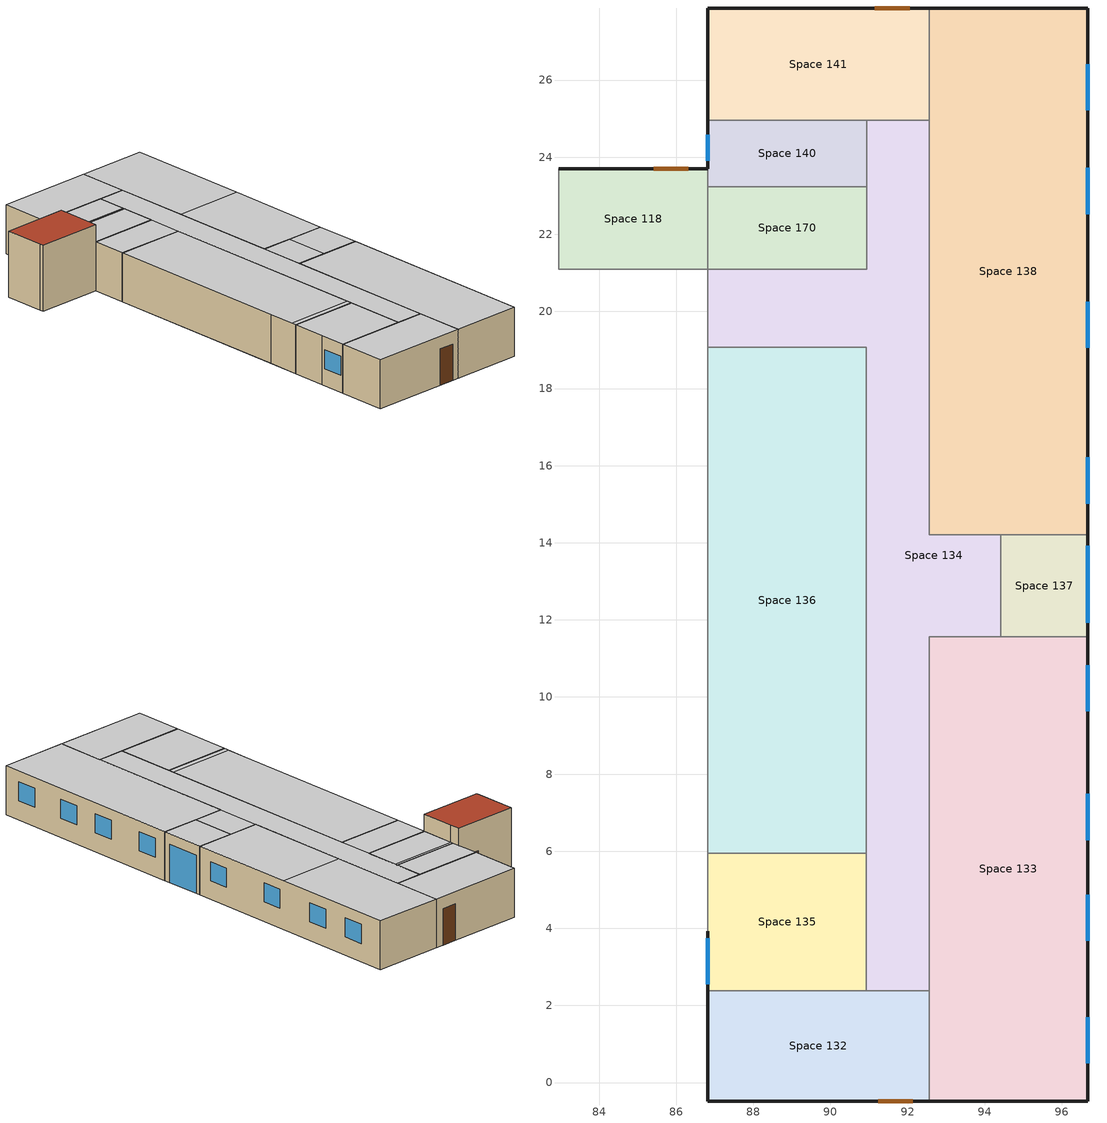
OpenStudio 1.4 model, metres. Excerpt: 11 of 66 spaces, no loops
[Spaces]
Space 118
 floor ground: 86.82,23.7 86.82,21.09 82.95,21.09 82.95,23.7 z0
 wall outside: 86.82,23.7 82.95,23.7 z0:3.81
 wall to Space 173: 86.82,23.08 86.82,23.7 z2.82:3.81
 wall to Space 123: 82.95,21.33 82.95,21.09 86.82,21.09 z0:3.81
 wall to Space 119: 82.95,23.7 82.95,21.33 z0:3.81
 wall to Space 140: 86.82,23.24 86.82,23.7 z0:2.82
 wall to Space 170: 86.82,21.09 86.82,23.24 z0:2.82
 wall to Space 172: 86.82,21.09 86.82,23.08 z2.82:3.81
 door: 86.31,23.7 85.41,23.7 z0:2.1
 roof outside: 86.82,21.09 86.82,23.7 82.95,23.7 82.95,21.09 z3.81
Space 132
 floor ground: 92.56,2.39 92.56,-0.48 86.82,-0.48 86.82,2.39 z0
 wall outside: 86.82,2.39 86.82,-0.48 92.56,-0.48 z0:2.82
 wall to Space 135: 90.93,2.39 86.82,2.39 z0:2.82
 wall to Space 134: 92.56,2.39 90.93,2.39 z0:2.82
 wall to Space 133: 92.56,-0.48 92.56,2.39 z0:2.82
 door: 91.24,-0.48 92.14,-0.48 z0:2.1
 ceiling to Space 151: 92.56,-0.48 92.56,2.39 86.82,2.39 86.82,-0.48 z2.82
Space 133
 floor ground: 96.67,11.56 96.67,-0.48 92.56,-0.48 92.56,11.56 z0
 wall outside: 92.56,-0.48 96.67,-0.48 96.67,11.56 z0:2.82
 wall to Space 134: 94.42,11.56 92.56,11.56 92.56,2.39 z0:2.82
 wall to Space 137: 96.67,11.56 94.42,11.56 z0:2.82
 window: 96.67,9.63 96.67,10.83 / 96.67,6.29 96.67,7.49 / 96.67,3.67 96.67,4.87 / 96.67,0.5 96.67,1.7 z1.1:2.2
 ceiling to Space 153: 96.67,-0.48 96.67,11.56 92.56,11.56 92.56,-0.48 z2.82
Space 134
 floor ground: 92.56,24.96 92.56,14.2 94.42,14.2 94.42,11.56 92.56,11.56 92.56,2.39 90.93,2.39 90.93,19.07 86.82,19.07 86.82,21.09 90.94,21.09 90.94,24.96 z0
 wall to Space 136: 86.82,19.07 90.93,19.07 90.93,5.95 z0:2.82
 wall to Space 123: 86.82,21.09 86.82,19.07 z0:2.82
 wall to Space 170: 90.94,23.24 90.94,21.09 86.82,21.09 z0:2.82
 wall to Space 140: 90.94,24.96 90.94,23.24 z0:2.82
 wall to Space 141: 92.56,24.96 90.94,24.96 z0:2.82
 wall to Space 138: 94.42,14.2 92.56,14.2 92.56,24.96 z0:2.82
 wall to Space 137: 94.42,11.56 94.42,14.2 z0:2.82
 wall to Space 135: 90.93,5.95 90.93,2.39 z0:2.82
 ceiling to Space 175: 92.56,2.39 92.56,24.96 90.94,24.96 90.94,21.09 90.93,19.07 90.93,2.39 z2.82
 ceiling to Space 153: 94.42,11.56 94.42,14.2 92.56,14.2 92.56,11.56 z2.82
 ceiling to Space 172: 90.93,19.07 90.94,21.09 86.82,21.09 86.82,19.07 z2.82
Space 135
 floor ground: 90.93,5.95 90.93,2.39 86.82,2.39 86.82,5.95 z0
 wall outside: 86.82,3.93 86.82,2.39 z0:2.82
 wall to Space 142: 86.82,5.95 86.82,3.93 z0:2.82
 wall to Space 136: 90.93,5.95 86.82,5.95 z0:2.82
 window: 86.82,3.75 86.82,2.55 z0.98:2.08
 ceiling to Space 171: 90.93,2.39 90.93,5.95 86.82,5.95 86.82,2.39 z2.82
Space 136
 floor ground: 90.93,19.07 90.93,5.95 86.82,5.95 86.82,19.07 z0
 wall to Space 142: 86.82,7.8 86.82,5.95 z0:2.82
 wall to Space 143: 86.82,19.07 86.82,7.8 z0:2.82
 ceiling to Space 171: 90.93,5.95 90.93,6.26 86.82,6.26 86.82,5.95 z2.82
 ceiling to Space 174: 90.93,6.26 90.93,19.07 86.82,19.07 86.82,6.26 z2.82
Space 137
 floor ground: 96.67,14.2 96.67,11.56 94.42,11.56 94.42,14.2 z0
 wall outside: 96.67,11.56 96.67,14.2 z0:2.82
 wall to Space 138: 96.67,14.2 94.42,14.2 z0:2.82
 window: 96.67,11.92 96.67,13.92 z0:2.2
 ceiling to Space 153: 96.67,11.56 96.67,14.2 94.42,14.2 94.42,11.56 z2.82
Space 138
 floor ground: 96.67,27.87 96.67,14.2 92.56,14.2 92.56,27.87 z0
 wall outside: 96.67,14.2 96.67,27.87 92.56,27.87 z0:2.82
 wall to Space 141: 92.56,27.87 92.56,24.96 z0:2.82
 window: 96.67,15.01 96.67,16.21 / 96.67,22.52 96.67,23.72 z1.09:2.19; 96.67,19.06 96.67,20.26 z1.14:2.24; 96.67,25.21 96.67,26.41 z1.06:2.16
 ceiling to Space 153: 96.67,14.2 96.67,20.51 92.56,20.51 92.56,14.2 z2.82
 ceiling to Space 148: 96.67,20.51 96.67,27.87 92.56,27.87 92.56,20.51 z2.82
Space 140
 floor ground: 90.94,24.96 90.94,23.24 86.82,23.24 86.82,24.96 z0
 wall outside: 86.82,24.96 86.82,23.7 z0:2.82
 wall to Space 141: 90.94,24.96 86.82,24.96 z0:2.82
 wall to Space 170: 86.82,23.24 90.94,23.24 z0:2.82
 window: 86.82,24.58 86.82,23.9 z1.38:2.05
 ceiling to Space 173: 90.94,23.24 90.94,24.96 86.82,24.96 86.82,23.24 z2.82
Space 141
 floor ground: 92.56,27.87 92.56,24.96 86.82,24.96 86.82,27.87 z0
 wall outside: 92.56,27.87 86.82,27.87 86.82,24.96 z0:2.82
 door: 92.05,27.87 91.15,27.87 z0:2.1
 ceiling to Space 150: 92.56,24.96 92.56,27.87 86.82,27.87 86.82,24.96 z2.82
Space 170
 floor ground: 90.94,23.24 90.94,21.09 86.82,21.09 86.82,23.24 z0
 ceiling to Space 172: 90.94,21.09 90.94,23.08 86.82,23.08 86.82,21.09 z2.82
 ceiling to Space 173: 90.94,23.08 90.94,23.24 86.82,23.24 86.82,23.08 z2.82
[Building]
Medium Office: North Axis {deg}=-0; Default Construction Set=Vintage 2 Office; Default Schedule Set=NRCan Cold Lake Default Schedule Set
[ClimateZones]
Climate Zone Institution Name 1=ASHRAE; Climate Zone Document Name 1=ANSI/ASHRAE Standard 169; Climate Zone Document Year 1=2006; Climate Zone Institution Name 2=CEC; Climate Zone Document Name 2=California Climate Zone Descriptions; Climate Zone Document Year 2=1995
[Site]
Site 1: Latitude {deg}=53.53; Longitude {deg}=-114.1; Time Zone {hr}=-7; Elevation {m}=723
[SizingPeriod:DesignDay] Barometric Pressure {Pa}=92936; Wind Direction {deg}=180; Sky Clearness=0; Rain Indicator=0; Snow Indicator=0; Day of Month=21; Daylight Saving Time Indicator=0; Dry-Bulb Temperature Range Modifier Type=DefaultMultipliers
Name | Maximum Dry-Bulb Temperature {C} | Daily Dry-Bulb Temperature Range {deltaC} | Humidity Indicating Conditions at Maximum Dry-Bulb {BasedOnField A3} | Wind Speed {m/s} | Month | Day Type | Humidity Indicating Type | Solar Model Indicator | ASHRAE Taub | ASHRAE Taud
Edmonton Stony Plain Ann Hum_n 99.6% Condns DP=>MCDB | -32.4 | 0 | -37.7 | 1.9 | 1 | WinterDesignDay | Dewpoint | ASHRAEClearSky
Edmonton Stony Plain Ann Clg .4% Condns DB=>MWB | 27.5 | 12 | 17.6 | 3.8 | 7 | SummerDesignDay | Wetbulb | ASHRAETau | 0.353 | 2.369
Edmonton Stony Plain Ann Clg .4% Condns WB=>MDB | 25.3 | 12 | 19 | 3.8 | 7 | SummerDesignDay | Wetbulb | ASHRAETau | 0.353 | 2.369
Edmonton Stony Plain Ann Htg 99.6% Condns DB | -32.5 | 0 | -32.5 | 1.9 | 1 | WinterDesignDay | Wetbulb | ASHRAEClearSky
[Construction]
000 ExtSlabCarpet 4in ClimateZone 1-8 1: MAT-CC05 4 HW CONCRETE, CP02 CARPET PAD
V4-Office Wall R10: V4-Office Wall mtl R10
V4-Office Roof R16: V4-Office Roof mtl R16
000 Interior Floor 1: 000 F16 Acoustic tile, 000 F05 Ceiling air space resistance, 000 M11 100mm lightweight concrete
000 Interior Wall 1: 000 G01a 19mm gypsum board, 000 F04 Wall air space resistance, 000 G01a 19mm gypsum board
000 Interior Ceiling 1: 000 M11 100mm lightweight concrete, 000 F05 Ceiling air space resistance, 000 F16 Acoustic tile
Vintage 4 Window R1.6: V4 Windows R1.6
V4 Door R4: V4 Door mtl R4
[Material]
Name | Roughness | Thickness | Conductivity | Density | Specific Heat | Thermal Absorptance | Solar Absorptance | Visible Absorptance
000 F16 Acoustic tile | MediumSmooth | 0.0191 | 0.06 | 368 | 590
000 G01a 19mm gypsum board | MediumSmooth | 0.019 | 0.16 | 800 | 1090
000 M11 100mm lightweight concrete | MediumRough | 0.1016 | 0.53 | 1280 | 840
MAT-CC05 4 HW CONCRETE | Rough | 0.1016 | 1.311 | 2240 | 836.8 | 0.9 | 0.7 | 0.7
V4-Office Wall mtl R10 | MediumRough | 0.08 | 0.045 | 265 | 836.8 | 0.9 | 0.7 | 0.7
V4-Office Roof mtl R16 | MediumRough | 0.12857 | 0.045 | 265 | 836.8 | 0.9 | 0.7 | 0.7
V4 Door mtl R4 | MediumRough | 0.03169 | 0.045 | 265 | 836.8 | 0.9 | 0.7 | 0.7
[Material:AirGap]
Name | Thermal Resistance
000 F04 Wall air space resistance | 0.15
000 F05 Ceiling air space resistance | 0.18
[Material:NoMass]
CP02 CARPET PAD: Roughness=VeryRough; Thermal Resistance=0.2165; Thermal Absorptance=0.9; Solar Absorptance=0.7; Visible Absorptance=0.8
[DefaultConstructionSet]
Vintage 2 Office: Default Exterior Surface Constructions=Default Surface Constructions 1; Default Interior Surface Constructions=Default Surface Constructions 2; Default Ground Contact Surface Constructions=Default Surface Constructions 3; Default Exterior SubSurface Constructions=Default Sub Surface Constructions 1; Default Interior SubSurface Constructions=Default Sub Surface Constructions 2
[DefaultSurfaceConstructions]
Name | Floor Construction | Wall Construction | Roof Ceiling Construction
Default Surface Constructions 1 | 000 ExtSlabCarpet 4in ClimateZone 1-8 1 | V4-Office Wall R10 | V4-Office Roof R16
Default Surface Constructions 2 | 000 Interior Floor 1 | 000 Interior Wall 1 | 000 Interior Ceiling 1
Default Surface Constructions 3 | 000 ExtSlabCarpet 4in ClimateZone 1-8 1 | 000 ExtSlabCarpet 4in ClimateZone 1-8 1 | 000 ExtSlabCarpet 4in ClimateZone 1-8 1
[DefaultSubSurfaceConstructions]
Name | Fixed Window Construction | Operable Window Construction | Door Construction | Glass Door Construction
Default Sub Surface Constructions 1 | Vintage 4 Window R1.6 | Vintage 4 Window R1.6 | V4 Door R4 | Vintage 4 Window R1.6
Default Sub Surface Constructions 2
[WindowMaterial:SimpleGlazingSystem]
V4 Windows R1.6: U-Factor {W/m2-K}=3.55; Solar Heat Gain Coefficient=0.6; Visible Transmittance=0.7
[DefaultScheduleSet]
NRCan Cold Lake Default Schedule Set: Hours of Operation Schedule=NRCan - Cold Lake - Default Fans; Number of People Schedule=NRCan - Cold Lake - Default People; People Activity Level Schedule=NRCan - Cold Lake - Default Activity; Lighting Schedule=NRCan - Cold Lake - Default Lights; Electric Equipment Schedule=NRCan - Cold Lake - Default Equip; Hot Water Equipment Schedule=NRCan - Cold Lake - Default Hot Water
[ThermostatSetpoint:DualSetpoint] Heating Setpoint Temperature Schedule=Heating 21C
Name | Cooling Setpoint Temperature Schedule
Thermostat Setpoint Dual Setpoint 1; Thermostat Setpoint Dual Setpoint 3; Thermostat Setpoint Dual Setpoint 5; Thermostat Setpoint Dual Setpoint 55; Thermostat Setpoint Dual Setpoint 56 | Cooling 24C
Thermostat Setpoint Dual Setpoint 9; Thermostat Setpoint Dual Setpoint 10; Thermostat Setpoint Dual Setpoint 13; Thermostat Setpoint Dual Setpoint 27; Thermostat Setpoint Dual Setpoint 58 | Cooling 35C
[DesignSpecification:OutdoorAir] Outdoor Air Flow per Floor Area {m3/s-m2}=0
Name | Outdoor Air Flow per Person {m3/s-person} | Outdoor Air Flow Rate {m3/s}
MNECB-Active Storage Bulky-E-oa | 0.0128 | 0
MNECB-Electrical/Electronic-C-oa | 0.0192
MNECB-Toilet and Washrooms-*-oa | 0.0154
MNECB-Corridors-*-oa; MNECB-Active Stairway-*-oa | 0.0128
MNECB-Office Category 1-A-oa; MNECB-Computer/Office Equipment-A-oa | 0.00515
[BuildingStory]
Building Story 1: Nominal Z Coordinate {m}=0; Nominal Floor to Floor Height {m}=3.81; Default Schedule Set=NRCan Cold Lake Default Schedule Set
[Space] Building Story=Building Story 1
Name | Space Type | Thermal Zone
Space 118 | Storage/Warehouse-Active Storage Bulky | Equip Room
Space 132 | Service and Common-Active Stairway | Stairway 2
Space 133 | Office Category 1 | Offices 6
Space 134 | Service and Common-Corridors | Corridor 6
Space 135 | Office Category 1 | Offices 5
Space 136 | Shop-Electrical/Electronic | Preventative Maintenance Inspection
Space 137 | Service and Common-Corridors | Vestibule 2
Space 138 | Office Category 1 | Offices 7
Space 140 | Service and Common-Toilet and Washrooms | Washroom 2
Space 141 | Service and Common-Active Stairway | Stairway 1
Space 170 | Office-Computer/Office Equipment | Photocopy Room
[SpaceType] Default Schedule Set=NRCan Cold Lake Default Schedule Set
Name | Design Specification Outdoor Air Object
Storage/Warehouse-Active Storage Bulky | MNECB-Active Storage Bulky-E-oa
Shop-Electrical/Electronic | MNECB-Electrical/Electronic-C-oa
Service and Common-Toilet and Washrooms | MNECB-Toilet and Washrooms-*-oa
Service and Common-Corridors | MNECB-Corridors-*-oa
Service and Common-Active Stairway | MNECB-Active Stairway-*-oa
Office Category 1 | MNECB-Office Category 1-A-oa
Office-Computer/Office Equipment | MNECB-Computer/Office Equipment-A-oa
[People]
Name | People Definition | Space or SpaceType
People 3 | MNECB-Active Storage Bulky-sched-E-people_def | Storage/Warehouse-Active Storage Bulky
People 24 | MNECB-Electrical/Electronic-sched-C-people_def | Shop-Electrical/Electronic
People 79 | MNECB-Toilet and Washrooms-*-people_def | Service and Common-Toilet and Washrooms
People 21 | MNECB-Corridors-sched-*-people_def | Service and Common-Corridors
People 2 | MNECB-Active Stairway-sched-*-people_def | Service and Common-Active Stairway
People 53 | MNECB-Office-1-sched-A-people_def | Office Category 1
People 18 | MNECB-Computer/Office Equipment-sched-A-people_def | Office-Computer/Office Equipment
[People:Definition] Number of People Calculation Method=Area/Person; Fraction Radiant=0.3
Name | Space Floor Area per Person {m2/person} | Carbon Dioxide Generation Rate {m3/s-W} | Sensible Heat Fraction
MNECB-Active Storage Bulky-sched-E-people_def; MNECB-Corridors-sched-*-people_def; MNECB-Active Stairway-sched-*-people_def | 51.4
MNECB-Electrical/Electronic-sched-C-people_def | 15.4 | 3.8e-008
MNECB-Toilet and Washrooms-*-people_def | 15.4 | 3.8e-008 | Autocalculate
MNECB-Office-1-sched-A-people_def; MNECB-Computer/Office Equipment-sched-A-people_def | 10.3
[Lights]
Name | Lights Definition | Space or SpaceType
Lights 2 | MNECB-Active Storage Bulky-sched-E-lights_def | Storage/Warehouse-Active Storage Bulky
Lights 24 | MNECB-Electrical/Electronic-sched-C-lights_def | Shop-Electrical/Electronic
Lights 85 | MNECB-Toilet and Washrooms-sched-*-lights_def | Service and Common-Toilet and Washrooms
Lights 21 | MNECB-Corridors-sched-*-lights_def | Service and Common-Corridors
Lights 1 | MNECB-Active Stairway-sched-*-lights_def | Service and Common-Active Stairway
Lights 53 | MNECB-Office-1-sched-A-lights_def | Office Category 1
Lights 18 | MNECB-Computer/Office Equipment-sched-A-lights_def | Office-Computer/Office Equipment
[Lights:Definition] Design Level Calculation Method=Watts/Area
Name | Watts per Space Floor Area {W/m2}
MNECB-Active Storage Bulky-sched-E-lights_def | 3.2
MNECB-Electrical/Electronic-sched-C-lights_def | 26.9
MNECB-Toilet and Washrooms-sched-*-lights_def | 8.7
MNECB-Corridors-sched-*-lights_def | 8.6
MNECB-Active Stairway-sched-*-lights_def | 6.5
MNECB-Office-1-sched-A-lights_def | 19.4
MNECB-Computer/Office Equipment-sched-A-lights_def | 22.6
[ElectricEquipment]
Name | Electric Equipment Definition | Space or SpaceType
Electric Equipment 3 | MNECB-Active Storage Bulky-sched-E-eq_elec_def | Storage/Warehouse-Active Storage Bulky
Electric Equipment 25 | MNECB-Electrical/Electronic-sched-C-eq_elec_def | Shop-Electrical/Electronic
Electric Equipment 85 | MNECB-Toilet and Washrooms-sched-*-eq_elec_def | Service and Common-Toilet and Washrooms
Electric Equipment 22 | MNECB-Corridors-sched-*-eq_elec_def | Service and Common-Corridors
Electric Equipment 2 | MNECB-Active Stairway-sched-*-eq_elec_def | Service and Common-Active Stairway
Electric Equipment 54 | MNECB-Office type 1-sched-A-eq_elec_def | Office Category 1
Electric Equipment 19 | MNECB-Computer/Office Equipment-sched-A-eq_elec_def | Office-Computer/Office Equipment
[ElectricEquipment:Definition] Design Level Calculation Method=Watts/Area; Fraction Radiant=0
Name | Watts per Space Floor Area {W/m2}
MNECB-Active Storage Bulky-sched-E-eq_elec_def; MNECB-Toilet and Washrooms-sched-*-eq_elec_def | 1
MNECB-Electrical/Electronic-sched-C-eq_elec_def | 10
MNECB-Corridors-sched-*-eq_elec_def; MNECB-Active Stairway-sched-*-eq_elec_def | 0
MNECB-Office type 1-sched-A-eq_elec_def; MNECB-Computer/Office Equipment-sched-A-eq_elec_def | 7.5
[ThermalZone] Use Ideal Air Loads=No
Name | Thermostat
Equip Room
Stairway 1 | Thermostat Setpoint Dual Setpoint 9
Washroom 2 | Thermostat Setpoint Dual Setpoint 58
Photocopy Room | Thermostat Setpoint Dual Setpoint 3
Preventative Maintenance Inspection | Thermostat Setpoint Dual Setpoint 5
Offices 5 | Thermostat Setpoint Dual Setpoint 55
Stairway 2 | Thermostat Setpoint Dual Setpoint 10
Offices 6 | Thermostat Setpoint Dual Setpoint 56
Vestibule 2 | Thermostat Setpoint Dual Setpoint 13
Offices 7 | Thermostat Setpoint Dual Setpoint 1
Corridor 6 | Thermostat Setpoint Dual Setpoint 27
[SpaceInfiltration:DesignFlowRate] Schedule=Always On; Design Flow Rate Calculation Method=Flow/ExteriorArea; Design Flow Rate {m3/s}=0; Flow per Space Floor Area {m3/s-m2}=0; Flow per Exterior Surface Area {m3/s-m2}=0.0007; Air Changes per Hour {1/hr}=0
Name | Space or SpaceType
Space Infiltration Design Flow Rate 4 | Office Category 1
Space Infiltration Design Flow Rate 5 | Office-Computer/Office Equipment
Space Infiltration Design Flow Rate 6 | Service and Common-Active Stairway
Space Infiltration Design Flow Rate 7 | Service and Common-Corridors
Space Infiltration Design Flow Rate 9 | Service and Common-Toilet and Washrooms
Space Infiltration Design Flow Rate 11 | Shop-Electrical/Electronic
Space Infiltration Design Flow Rate 14 | Storage/Warehouse-Active Storage Bulky
[Schedule:Ruleset]
Name | Default Day Schedule | Summer Design Day Schedule | Winter Design Day Schedule
Always On | Always On Default Schedule | Always On Summer Design Day | Always On Winter Design Day
NRCan - Cold Lake - Default Fans | Schedule Day 28
NRCan - Cold Lake - Default People | Schedule Day 31
NRCan - Cold Lake - Default Activity | Schedule Day 39
NRCan - Cold Lake - Default Lights | Schedule Day 45
NRCan - Cold Lake - Default Equip | Schedule Day 25
NRCan - Cold Lake - Default Hot Water | Schedule Day 15
Heating 21C | Schedule Day 6 | Schedule Day 47 | Schedule Day 48
Cooling 24C | Schedule Day 7 | Schedule Day 49 | Schedule Day 50
Cooling 35C | Schedule Day 41 | Schedule Day 51 | Schedule Day 52
[Schedule:Day]
Always On Default Schedule; Always On Winter Design Day; Always On Summer Design Day; Schedule Day 28: 24, 0, 1
Schedule Day 30; Schedule Day 38: 7, 0, 0, 15, 30, 1, 24, 0, 0
Schedule Day 29; Schedule Day 32; Schedule Day 26; Schedule Day 22: 24, 0, 0
Schedule Day 31; Schedule Day 25: 24, 0, 0.3
Schedule Day 39: 24, 0, 120
Schedule Day 45: 7, 0, 0.05, 15, 0, 1, 24, 0, 0.05
Schedule Day 14: 24, 0, 0.05
Schedule Day 46; Schedule Day 27; Schedule Day 15; Schedule Day 23: 7, 0, 0.05, 15, 30, 1, 24, 0, 0.05
Schedule Day 6; Schedule Day 47; Schedule Day 48: 24, 0, 21
Schedule Day 7; Schedule Day 49; Schedule Day 50: 24, 0, 24
Schedule Day 41; Schedule Day 51; Schedule Day 52: 24, 0, 35
[Schedule:Rule]
Name | Schedule Ruleset | Rule Order | Day Schedule | Apply Monday | Apply Tuesday | Apply Wednesday | Apply Thursday | Apply Friday | Apply Sunday | Apply Saturday
M-F 2 | NRCan - Cold Lake - Default Fans | 0 | Schedule Day 30 | Yes | Yes | Yes | Yes | Yes
SS 3 | NRCan - Cold Lake - Default Fans | 1 | Schedule Day 29 |  |  |  |  |  | Yes | Yes
M-F 3 | NRCan - Cold Lake - Default People | 0 | Schedule Day 38 | Yes | Yes | Yes | Yes | Yes
Schedule Rule 1 | NRCan - Cold Lake - Default People | 1 | Schedule Day 32 |  |  |  |  |  | Yes | Yes
SS | NRCan - Cold Lake - Default Lights | 0 | Schedule Day 14 |  |  |  |  |  | Yes | Yes
M-F | NRCan - Cold Lake - Default Lights | 1 | Schedule Day 46 | Yes | Yes | Yes | Yes | Yes |  | No
MF 2 | NRCan - Cold Lake - Default Equip | 0 | Schedule Day 27 | Yes | Yes | Yes | Yes | Yes
SS 2 | NRCan - Cold Lake - Default Equip | 1 | Schedule Day 26 |  |  |  |  |  | Yes | Yes
M-F 1 | NRCan - Cold Lake - Default Hot Water | 0 | Schedule Day 23 | Yes | Yes | Yes | Yes | Yes
SS 1 | NRCan - Cold Lake - Default Hot Water | 1 | Schedule Day 22 |  |  |  |  |  | Yes | Yes
